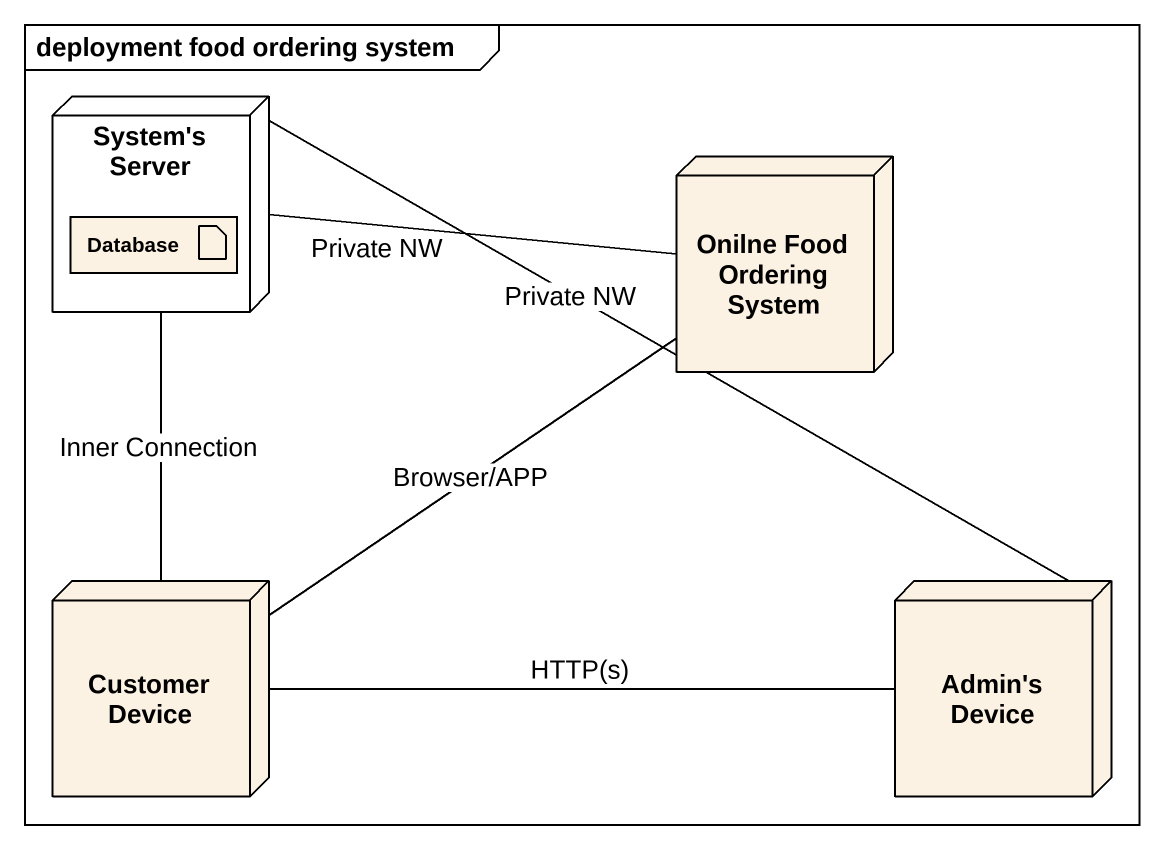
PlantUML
@startuml
mainframe deployment food ordering system
node "System's Server" as System_s_Server {
  artifact "Database" as Database_
}
node "Onilne Food Ordering System" as Onilne_Food_Ordering_System
node "Customer Device" as Customer_Device
node "Admin's Device" as Admin_s_Device
System_s_Server -right- Onilne_Food_Ordering_System : Private NW
System_s_Server -- Customer_Device : Inner Connection
System_s_Server -right- Admin_s_Device : Private NW
Customer_Device -up- Onilne_Food_Ordering_System : Browser/APP
Customer_Device -right- Admin_s_Device : HTTP(s)
@enduml
